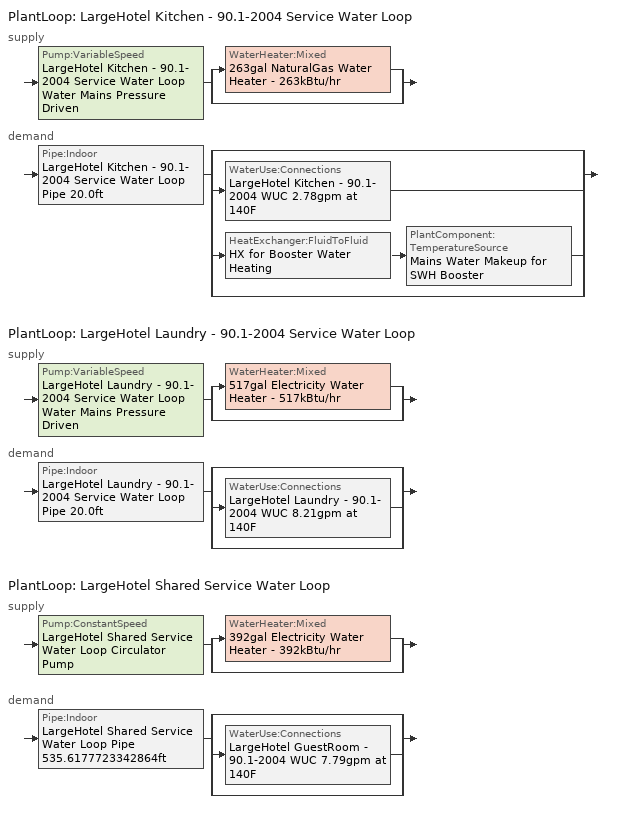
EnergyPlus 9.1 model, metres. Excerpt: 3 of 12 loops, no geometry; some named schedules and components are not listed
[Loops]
PlantLoop 'LargeHotel Kitchen - 90.1-2004 Service Water Loop'
 supply: Pump:VariableSpeed 'LargeHotel Kitchen - 90.1-2004 Service Water Loop Water Mains Pressure Driven' > split
  | WaterHeater:Mixed '263gal NaturalGas Water Heater - 263kBtu/hr'
  | bypass
 demand: Pipe:Indoor 'LargeHotel Kitchen - 90.1-2004 Service Water Loop Pipe 20.0ft' > split
  | bypass
  | WaterUse:Connections 'LargeHotel Kitchen - 90.1-2004 WUC 2.78gpm at 140F'
  | HeatExchanger:FluidToFluid 'HX for Booster Water Heating' > PlantComponent:TemperatureSource 'Mains Water Makeup for SWH Booster'
  | bypass
PlantLoop 'LargeHotel Laundry - 90.1-2004 Service Water Loop'
 supply: Pump:VariableSpeed 'LargeHotel Laundry - 90.1-2004 Service Water Loop Water Mains Pressure Driven' > split
  | WaterHeater:Mixed '517gal Electricity Water Heater - 517kBtu/hr'
  | bypass
 demand: Pipe:Indoor 'LargeHotel Laundry - 90.1-2004 Service Water Loop Pipe 20.0ft' > split
  | bypass
  | WaterUse:Connections 'LargeHotel Laundry - 90.1-2004 WUC 8.21gpm at 140F'
  | bypass
PlantLoop 'LargeHotel Shared Service Water Loop'
 supply: Pump:ConstantSpeed 'LargeHotel Shared Service Water Loop Circulator Pump' > split
  | WaterHeater:Mixed '392gal Electricity Water Heater - 392kBtu/hr'
  | bypass
 demand: Pipe:Indoor 'LargeHotel Shared Service Water Loop Pipe 535.6177723342864ft' > split
  | bypass
  | WaterUse:Connections 'LargeHotel GuestRoom - 90.1-2004 WUC 7.79gpm at 140F'
  | bypass
[Material] Roughness=Smooth; Thickness {m}=0.001143; Conductivity {W/m-K}=386; Density {kg/m3}=8906.27; Specific Heat {J/kg-K}=385.1856; Thermal Absorptance=0.9; Solar Absorptance=0.7; Visible Absorptance=0.7
Copper pipe 0.75in type L; Copper pipe 0.75in type L 1; Copper pipe 0.75in type L 2
[Construction]
Uninsulated copper pipe 0.75in type L: Copper pipe 0.75in type L
Uninsulated copper pipe 0.75in type L 1: Copper pipe 0.75in type L 1
Uninsulated copper pipe 0.75in type L 2: Copper pipe 0.75in type L 2
[SetpointManager:Scheduled] Control Variable=Temperature
Name | Schedule | Setpoint Node or NodeList
Service hot water setpoint manager | Service Water Loop Temp - 140F | LargeHotel Kitchen - 90.1-2004 Service Water Loop Supply Outlet Node
Service hot water setpoint manager 1 | Service Water Loop Temp - 140F 1 | LargeHotel Laundry - 90.1-2004 Service Water Loop Supply Outlet Node
Service hot water setpoint manager 2 | Service Water Loop Temp - 140F 2 | LargeHotel Shared Service Water Loop Supply Outlet Node
[PlantLoop] Fluid Type=Water; Maximum Loop Temperature {C}=60; Minimum Loop Temperature {C}=10; Maximum Loop Flow Rate {m3/s}=Autosize; Minimum Loop Flow Rate {m3/s}=0; Plant Loop Volume {m3}=Autocalculate; Load Distribution Scheme=Optimal; Plant Loop Demand Calculation Scheme=SingleSetpoint
Name | Plant Equipment Operation Scheme
LargeHotel Kitchen - 90.1-2004 Service Water Loop | LargeHotel Kitchen - 90.1-2004 Service Water Loop Operation Schemes
LargeHotel Laundry - 90.1-2004 Service Water Loop | LargeHotel Laundry - 90.1-2004 Service Water Loop Operation Schemes
LargeHotel Shared Service Water Loop | LargeHotel Shared Service Water Loop Operation Schemes
[Sizing:Plant] Loop Type=Heating; Design Loop Exit Temperature {C}=60; Loop Design Temperature Difference {deltaC}=5; Sizing Option=NonCoincident; Zone Timesteps in Averaging Window=1; Coincident Sizing Factor Mode=None
LargeHotel Kitchen - 90.1-2004 Service Water Loop; LargeHotel Laundry - 90.1-2004 Service Water Loop; LargeHotel Shared Service Water Loop
[Pump:ConstantSpeed]
LargeHotel Shared Service Water Loop Circulator Pump: Design Flow Rate {m3/s}=Autosize; Design Pump Head {Pa}=29890.7; Design Power Consumption {W}=Autosize; Motor Efficiency=0.3; Fraction of Motor Inefficiencies to Fluid Stream=0; Pump Control Type=Intermittent; Design Power Sizing Method=PowerPerFlowPerPressure; Design Electric Power per Unit Flow Rate {W/(m3/s)}=348701.1; Design Shaft Power per Unit Flow Rate per Unit Head=1.28205
[Pump:VariableSpeed] Design Maximum Flow Rate {m3/s}=Autosize; Design Pump Head {Pa}=0.001; Design Power Consumption {W}=Autosize; Motor Efficiency=1; Fraction of Motor Inefficiencies to Fluid Stream=0; Coefficient 1 of the Part Load Performance Curve=0; Coefficient 2 of the Part Load Performance Curve=1; Coefficient 3 of the Part Load Performance Curve=0; Coefficient 4 of the Part Load Performance Curve=0; Design Minimum Flow Rate {m3/s}=0; Pump Control Type=Continuous; Skin Loss Radiative Fraction=0.5; Design Power Sizing Method=PowerPerFlowPerPressure; Design Electric Power per Unit Flow Rate {W/(m3/s)}=348701.1; Design Shaft Power per Unit Flow Rate per Unit Head=1.28205; Design Minimum Flow Rate Fraction=0
LargeHotel Kitchen - 90.1-2004 Service Water Loop Water Mains Pressure Driven; LargeHotel Laundry - 90.1-2004 Service Water Loop Water Mains Pressure Driven
[PlantEquipmentOperationSchemes] Control Scheme Object Type 1=PlantEquipmentOperation:HeatingLoad; Control Scheme Schedule Name 1=Always On Discrete
Name | Control Scheme Name 1
LargeHotel Kitchen - 90.1-2004 Service Water Loop Operation Schemes | LargeHotel Kitchen - 90.1-2004 Service Water Loop Heating Operation Scheme
LargeHotel Laundry - 90.1-2004 Service Water Loop Operation Schemes | LargeHotel Laundry - 90.1-2004 Service Water Loop Heating Operation Scheme
LargeHotel Shared Service Water Loop Operation Schemes | LargeHotel Shared Service Water Loop Heating Operation Scheme
[PlantEquipmentList]
LargeHotel Kitchen - 90.1-2004 Service Water Loop Heating Equipment List: WaterHeater:Mixed, 263gal NaturalGas Water Heater - 263kBtu/hr
LargeHotel Laundry - 90.1-2004 Service Water Loop Heating Equipment List: WaterHeater:Mixed, 517gal Electricity Water Heater - 517kBtu/hr
LargeHotel Shared Service Water Loop Heating Equipment List: WaterHeater:Mixed, 392gal Electricity Water Heater - 392kBtu/hr
[PlantEquipmentOperation:HeatingLoad] Load Range Lower Limit 1 {W}=0; Load Range Upper Limit 1 {W}=1000000000
Name | Range Equipment List Name 1
LargeHotel Kitchen - 90.1-2004 Service Water Loop Heating Operation Scheme | LargeHotel Kitchen - 90.1-2004 Service Water Loop Heating Equipment List
LargeHotel Laundry - 90.1-2004 Service Water Loop Heating Operation Scheme | LargeHotel Laundry - 90.1-2004 Service Water Loop Heating Equipment List
LargeHotel Shared Service Water Loop Heating Operation Scheme | LargeHotel Shared Service Water Loop Heating Equipment List
[WaterHeater:Mixed] Deadband Temperature Difference {deltaC}=2; Maximum Temperature Limit {C}=60; Heater Control Type=Cycle; Heater Ignition Minimum Flow Rate {m3/s}=0; Heater Ignition Delay {s}=0; Off Cycle Parasitic Fuel Consumption Rate {W}=0; Off Cycle Parasitic Heat Fraction to Tank=0.8; On Cycle Parasitic Fuel Consumption Rate {W}=0; On Cycle Parasitic Heat Fraction to Tank=0; Ambient Temperature Indicator=Schedule; Off Cycle Loss Fraction to Zone=1; On Cycle Loss Fraction to Zone=1; Use Side Effectiveness=1; Source Side Effectiveness=1; Use Side Design Flow Rate {m3/s}=Autosize; Source Side Design Flow Rate {m3/s}=Autosize; Indirect Water Heating Recovery Time {hr}=1.5; Source Side Flow Control Mode=IndirectHeatPrimarySetpoint
Name | Tank Volume {m3} | Setpoint Temperature Schedule | Heater Maximum Capacity {W} | Heater Fuel Type | Heater Thermal Efficiency | Off Cycle Parasitic Fuel Type | On Cycle Parasitic Fuel Type | Ambient Temperature Schedule | Off Cycle Loss Coefficient to Ambient Temperature {W/K} | On Cycle Loss Coefficient to Ambient Temperature {W/K}
263gal NaturalGas Water Heater - 263kBtu/hr | 0.993983 | Service Water Loop Temp - 140F | 76955.4 | NaturalGas | 0.78 | NaturalGas | NaturalGas | Water Heater Ambient Temp Schedule - 71.6f | 6 | 6
517gal Electricity Water Heater - 517kBtu/hr | 1.95795 | Service Water Loop Temp - 140F 1 | 151587 | Electricity | 1 | Electricity | Electricity | Water Heater Ambient Temp Schedule - 71.6f 1 | 1.053 | 1.053
392gal Electricity Water Heater - 392kBtu/hr | 1.48549 | Service Water Loop Temp - 140F 2 | 115008 | Electricity | 1 | Electricity | Electricity | Water Heater Ambient Temp Schedule - 71.6f 2 | 1.053 | 1.053
[WaterUse:Connections]
Name | Water Use Equipment Name 1
LargeHotel Kitchen - 90.1-2004 WUC 2.78gpm at 140F | LargeHotel Kitchen - 90.1-2004 Service Water Use 2.78gpm at 140F
LargeHotel Laundry - 90.1-2004 WUC 8.21gpm at 140F | LargeHotel Laundry - 90.1-2004 Service Water Use 8.21gpm at 140F
LargeHotel GuestRoom - 90.1-2004 WUC 7.79gpm at 140F | LargeHotel GuestRoom - 90.1-2004 Service Water Use 7.79gpm at 140F
[WaterUse:Equipment] Sensible Fraction Schedule=Fraction Sensible - 0.2; Latent Fraction Schedule=Fraction Latent - 0.05
Name | Peak Flow Rate {m3/s} | Flow Rate Fraction Schedule | Target Temperature Schedule
LargeHotel Kitchen - 90.1-2004 Service Water Use 2.78gpm at 140F | 0.000175306 | HotelLarge BLDG_SWH_SCH | Mixed Water At Faucet Temp - 140F 1
LargeHotel Laundry - 90.1-2004 Service Water Use 8.21gpm at 140F | 0.000517976 | HotelLarge LaundryRoom_SWH_Sch_Post2004 | Mixed Water At Faucet Temp - 140F 2
LargeHotel GuestRoom - 90.1-2004 Service Water Use 7.79gpm at 140F | 0.000491232 | HotelLarge GuestRoom_SWH_Sch | Mixed Water At Faucet Temp - 140F
[Pipe:Indoor] Environment Type=Schedule; Pipe Inside Diameter {m}=0.019939
Name | Construction | Ambient Temperature Schedule | Ambient Air Velocity Schedule | Pipe Length {m}
LargeHotel Kitchen - 90.1-2004 Service Water Loop Pipe 20.0ft | Uninsulated copper pipe 0.75in type L | LargeHotel Kitchen - 90.1-2004 Service Water Loop Piping Air Temp - 70F | LargeHotel Kitchen - 90.1-2004 Service Water Loop Piping Air Velocity - 0.67mph | 6.096
LargeHotel Laundry - 90.1-2004 Service Water Loop Pipe 20.0ft | Uninsulated copper pipe 0.75in type L 1 | LargeHotel Laundry - 90.1-2004 Service Water Loop Piping Air Temp - 70F | LargeHotel Laundry - 90.1-2004 Service Water Loop Piping Air Velocity - 0.67mph | 6.096
LargeHotel Shared Service Water Loop Pipe 535.6177723342864ft | Uninsulated copper pipe 0.75in type L 2 | LargeHotel Shared Service Water Loop Piping Air Temp - 70F | LargeHotel Shared Service Water Loop Piping Air Velocity - 0.67mph | 163.256
[PlantComponent:TemperatureSource]
Mains Water Makeup for SWH Booster: Design Volume Flow Rate {m3/s}=Autosize; Temperature Specification Type=Scheduled; Source Temperature {C}=8; Source Temperature Schedule=Mains Water Temperature
[Schedule:Week:Daily]
Fraction Latent - 0.05 Week Rule - Jan1-Dec31: Fraction Latent - 0.05 Default, Fraction Latent - 0.05 Default, Fraction Latent - 0.05 Default, Fraction Latent - 0.05 Default, Fraction Latent - 0.05 Default, Fraction Latent - 0.05 Default, Fraction Latent - 0.05 Default, Fraction Latent - 0.05 Default, Fraction Latent - 0.05 Default, Fraction Latent - 0.05 Default, Fraction Latent - 0.05 Default, Fraction Latent - 0.05 Default
Fraction Sensible - 0.2 Week Rule - Jan1-Dec31: Fraction Sensible - 0.2 Default, Fraction Sensible - 0.2 Default, Fraction Sensible - 0.2 Default, Fraction Sensible - 0.2 Default, Fraction Sensible - 0.2 Default, Fraction Sensible - 0.2 Default, Fraction Sensible - 0.2 Default, Fraction Sensible - 0.2 Default, Fraction Sensible - 0.2 Default, Fraction Sensible - 0.2 Default, Fraction Sensible - 0.2 Default, Fraction Sensible - 0.2 Default
HotelLarge BLDG_SWH_SCH Week Rule - Jan1-Dec31: HotelLarge BLDG_SWH_SCH Default, HotelLarge BLDG_SWH_SCH SmrDsn|Wkdy Day, HotelLarge BLDG_SWH_SCH SmrDsn|Wkdy Day, HotelLarge BLDG_SWH_SCH SmrDsn|Wkdy Day, HotelLarge BLDG_SWH_SCH SmrDsn|Wkdy Day, HotelLarge BLDG_SWH_SCH SmrDsn|Wkdy Day, HotelLarge BLDG_SWH_SCH WntrDsn|Sat Day, HotelLarge BLDG_SWH_SCH Default, HotelLarge BLDG_SWH_SCH Summer Design Day, HotelLarge BLDG_SWH_SCH Winter Design Day, HotelLarge BLDG_SWH_SCH Default, HotelLarge BLDG_SWH_SCH Default
HotelLarge GuestRoom_SWH_Sch Week Rule - Jan1-Dec31: HotelLarge GuestRoom_SWH_Sch Default, HotelLarge GuestRoom_SWH_Sch Wkdy Day, HotelLarge GuestRoom_SWH_Sch Wkdy Day, HotelLarge GuestRoom_SWH_Sch Wkdy Day, HotelLarge GuestRoom_SWH_Sch Wkdy Day, HotelLarge GuestRoom_SWH_Sch Wkdy Day, HotelLarge GuestRoom_SWH_Sch Default, HotelLarge GuestRoom_SWH_Sch Default, HotelLarge GuestRoom_SWH_Sch Summer Design Day, HotelLarge GuestRoom_SWH_Sch Winter Design Day, HotelLarge GuestRoom_SWH_Sch Default, HotelLarge GuestRoom_SWH_Sch Default
HotelLarge LaundryRoom_SWH_Sch_Post2004 Week Rule - Jan1-Dec31: HotelLarge LaundryRoom_SWH_Sch_Post2004 Default, HotelLarge LaundryRoom_SWH_Sch_Post2004 Default, HotelLarge LaundryRoom_SWH_Sch_Post2004 Default, HotelLarge LaundryRoom_SWH_Sch_Post2004 Default, HotelLarge LaundryRoom_SWH_Sch_Post2004 Default, HotelLarge LaundryRoom_SWH_Sch_Post2004 Default, HotelLarge LaundryRoom_SWH_Sch_Post2004 Default, HotelLarge LaundryRoom_SWH_Sch_Post2004 Default, HotelLarge LaundryRoom_SWH_Sch_Post2004 Summer Design Day, HotelLarge LaundryRoom_SWH_Sch_Post2004 Winter Design Day, HotelLarge LaundryRoom_SWH_Sch_Post2004 Default, HotelLarge LaundryRoom_SWH_Sch_Post2004 Default
LargeHotel Kitchen - 90.1-2004 Service Water Loop Piping Air Temp - 70F Week Rule - Jan1-Dec31: LargeHotel Kitchen - 90.1-2004 Service Water Loop Piping Air Temp - 70F Default, LargeHotel Kitchen - 90.1-2004 Service Water Loop Piping Air Temp - 70F Default, LargeHotel Kitchen - 90.1-2004 Service Water Loop Piping Air Temp - 70F Default, LargeHotel Kitchen - 90.1-2004 Service Water Loop Piping Air Temp - 70F Default, LargeHotel Kitchen - 90.1-2004 Service Water Loop Piping Air Temp - 70F Default, LargeHotel Kitchen - 90.1-2004 Service Water Loop Piping Air Temp - 70F Default, LargeHotel Kitchen - 90.1-2004 Service Water Loop Piping Air Temp - 70F Default, LargeHotel Kitchen - 90.1-2004 Service Water Loop Piping Air Temp - 70F Default, LargeHotel Kitchen - 90.1-2004 Service Water Loop Piping Air Temp - 70F Default, LargeHotel Kitchen - 90.1-2004 Service Water Loop Piping Air Temp - 70F Default, LargeHotel Kitchen - 90.1-2004 Service Water Loop Piping Air Temp - 70F Default, LargeHotel Kitchen - 90.1-2004 Service Water Loop Piping Air Temp - 70F Default
LargeHotel Kitchen - 90.1-2004 Service Water Loop Piping Air Velocity - 0.67mph Week Rule - Jan1-Dec31: LargeHotel Kitchen - 90.1-2004 Service Water Loop Piping Air Velocity - 0.67mph Default, LargeHotel Kitchen - 90.1-2004 Service Water Loop Piping Air Velocity - 0.67mph Default, LargeHotel Kitchen - 90.1-2004 Service Water Loop Piping Air Velocity - 0.67mph Default, LargeHotel Kitchen - 90.1-2004 Service Water Loop Piping Air Velocity - 0.67mph Default, LargeHotel Kitchen - 90.1-2004 Service Water Loop Piping Air Velocity - 0.67mph Default, LargeHotel Kitchen - 90.1-2004 Service Water Loop Piping Air Velocity - 0.67mph Default, LargeHotel Kitchen - 90.1-2004 Service Water Loop Piping Air Velocity - 0.67mph Default, LargeHotel Kitchen - 90.1-2004 Service Water Loop Piping Air Velocity - 0.67mph Default, LargeHotel Kitchen - 90.1-2004 Service Water Loop Piping Air Velocity - 0.67mph Default, LargeHotel Kitchen - 90.1-2004 Service Water Loop Piping Air Velocity - 0.67mph Default, LargeHotel Kitchen - 90.1-2004 Service Water Loop Piping Air Velocity - 0.67mph Default, LargeHotel Kitchen - 90.1-2004 Service Water Loop Piping Air Velocity - 0.67mph Default
LargeHotel Laundry - 90.1-2004 Service Water Loop Piping Air Temp - 70F Week Rule - Jan1-Dec31: LargeHotel Laundry - 90.1-2004 Service Water Loop Piping Air Temp - 70F Default, LargeHotel Laundry - 90.1-2004 Service Water Loop Piping Air Temp - 70F Default, LargeHotel Laundry - 90.1-2004 Service Water Loop Piping Air Temp - 70F Default, LargeHotel Laundry - 90.1-2004 Service Water Loop Piping Air Temp - 70F Default, LargeHotel Laundry - 90.1-2004 Service Water Loop Piping Air Temp - 70F Default, LargeHotel Laundry - 90.1-2004 Service Water Loop Piping Air Temp - 70F Default, LargeHotel Laundry - 90.1-2004 Service Water Loop Piping Air Temp - 70F Default, LargeHotel Laundry - 90.1-2004 Service Water Loop Piping Air Temp - 70F Default, LargeHotel Laundry - 90.1-2004 Service Water Loop Piping Air Temp - 70F Default, LargeHotel Laundry - 90.1-2004 Service Water Loop Piping Air Temp - 70F Default, LargeHotel Laundry - 90.1-2004 Service Water Loop Piping Air Temp - 70F Default, LargeHotel Laundry - 90.1-2004 Service Water Loop Piping Air Temp - 70F Default
Mixed Water At Faucet Temp - 140F Week Rule - Jan1-Dec31: Mixed Water At Faucet Temp - 140F Default, Mixed Water At Faucet Temp - 140F Default, Mixed Water At Faucet Temp - 140F Default, Mixed Water At Faucet Temp - 140F Default, Mixed Water At Faucet Temp - 140F Default, Mixed Water At Faucet Temp - 140F Default, Mixed Water At Faucet Temp - 140F Default, Mixed Water At Faucet Temp - 140F Default, Mixed Water At Faucet Temp - 140F Default, Mixed Water At Faucet Temp - 140F Default, Mixed Water At Faucet Temp - 140F Default, Mixed Water At Faucet Temp - 140F Default
Mixed Water At Faucet Temp - 140F 1 Week Rule - Jan1-Dec31: Mixed Water At Faucet Temp - 140F Default 1, Mixed Water At Faucet Temp - 140F Default 1, Mixed Water At Faucet Temp - 140F Default 1, Mixed Water At Faucet Temp - 140F Default 1, Mixed Water At Faucet Temp - 140F Default 1, Mixed Water At Faucet Temp - 140F Default 1, Mixed Water At Faucet Temp - 140F Default 1, Mixed Water At Faucet Temp - 140F Default 1, Mixed Water At Faucet Temp - 140F Default 1, Mixed Water At Faucet Temp - 140F Default 1, Mixed Water At Faucet Temp - 140F Default 1, Mixed Water At Faucet Temp - 140F Default 1
Mixed Water At Faucet Temp - 140F 2 Week Rule - Jan1-Dec31: Mixed Water At Faucet Temp - 140F Default 2, Mixed Water At Faucet Temp - 140F Default 2, Mixed Water At Faucet Temp - 140F Default 2, Mixed Water At Faucet Temp - 140F Default 2, Mixed Water At Faucet Temp - 140F Default 2, Mixed Water At Faucet Temp - 140F Default 2, Mixed Water At Faucet Temp - 140F Default 2, Mixed Water At Faucet Temp - 140F Default 2, Mixed Water At Faucet Temp - 140F Default 2, Mixed Water At Faucet Temp - 140F Default 2, Mixed Water At Faucet Temp - 140F Default 2, Mixed Water At Faucet Temp - 140F Default 2
Service Water Loop Temp - 140F Week Rule - Jan1-Dec31: Service Water Loop Temp - 140F Default, Service Water Loop Temp - 140F Default, Service Water Loop Temp - 140F Default, Service Water Loop Temp - 140F Default, Service Water Loop Temp - 140F Default, Service Water Loop Temp - 140F Default, Service Water Loop Temp - 140F Default, Service Water Loop Temp - 140F Default, Service Water Loop Temp - 140F Default, Service Water Loop Temp - 140F Default, Service Water Loop Temp - 140F Default, Service Water Loop Temp - 140F Default
Service Water Loop Temp - 140F 1 Week Rule - Jan1-Dec31: Service Water Loop Temp - 140F Default 1, Service Water Loop Temp - 140F Default 1, Service Water Loop Temp - 140F Default 1, Service Water Loop Temp - 140F Default 1, Service Water Loop Temp - 140F Default 1, Service Water Loop Temp - 140F Default 1, Service Water Loop Temp - 140F Default 1, Service Water Loop Temp - 140F Default 1, Service Water Loop Temp - 140F Default 1, Service Water Loop Temp - 140F Default 1, Service Water Loop Temp - 140F Default 1, Service Water Loop Temp - 140F Default 1
Service Water Loop Temp - 140F 2 Week Rule - Jan1-Dec31: Service Water Loop Temp - 140F Default 2, Service Water Loop Temp - 140F Default 2, Service Water Loop Temp - 140F Default 2, Service Water Loop Temp - 140F Default 2, Service Water Loop Temp - 140F Default 2, Service Water Loop Temp - 140F Default 2, Service Water Loop Temp - 140F Default 2, Service Water Loop Temp - 140F Default 2, Service Water Loop Temp - 140F Default 2, Service Water Loop Temp - 140F Default 2, Service Water Loop Temp - 140F Default 2, Service Water Loop Temp - 140F Default 2
Water Heater Ambient Temp Schedule - 71.6f Week Rule - Jan1-Dec31: Water Heater Ambient Temp Schedule - 71.6f Default, Water Heater Ambient Temp Schedule - 71.6f Default, Water Heater Ambient Temp Schedule - 71.6f Default, Water Heater Ambient Temp Schedule - 71.6f Default, Water Heater Ambient Temp Schedule - 71.6f Default, Water Heater Ambient Temp Schedule - 71.6f Default, Water Heater Ambient Temp Schedule - 71.6f Default, Water Heater Ambient Temp Schedule - 71.6f Default, Water Heater Ambient Temp Schedule - 71.6f Default, Water Heater Ambient Temp Schedule - 71.6f Default, Water Heater Ambient Temp Schedule - 71.6f Default, Water Heater Ambient Temp Schedule - 71.6f Default
Water Heater Ambient Temp Schedule - 71.6f 1 Week Rule - Jan1-Dec31: Water Heater Ambient Temp Schedule - 71.6f Default 1, Water Heater Ambient Temp Schedule - 71.6f Default 1, Water Heater Ambient Temp Schedule - 71.6f Default 1, Water Heater Ambient Temp Schedule - 71.6f Default 1, Water Heater Ambient Temp Schedule - 71.6f Default 1, Water Heater Ambient Temp Schedule - 71.6f Default 1, Water Heater Ambient Temp Schedule - 71.6f Default 1, Water Heater Ambient Temp Schedule - 71.6f Default 1, Water Heater Ambient Temp Schedule - 71.6f Default 1, Water Heater Ambient Temp Schedule - 71.6f Default 1, Water Heater Ambient Temp Schedule - 71.6f Default 1, Water Heater Ambient Temp Schedule - 71.6f Default 1
Water Heater Ambient Temp Schedule - 71.6f 2 Week Rule - Jan1-Dec31: Water Heater Ambient Temp Schedule - 71.6f Default 2, Water Heater Ambient Temp Schedule - 71.6f Default 2, Water Heater Ambient Temp Schedule - 71.6f Default 2, Water Heater Ambient Temp Schedule - 71.6f Default 2, Water Heater Ambient Temp Schedule - 71.6f Default 2, Water Heater Ambient Temp Schedule - 71.6f Default 2, Water Heater Ambient Temp Schedule - 71.6f Default 2, Water Heater Ambient Temp Schedule - 71.6f Default 2, Water Heater Ambient Temp Schedule - 71.6f Default 2, Water Heater Ambient Temp Schedule - 71.6f Default 2, Water Heater Ambient Temp Schedule - 71.6f Default 2, Water Heater Ambient Temp Schedule - 71.6f Default 2
[Schedule:Year]
Fraction Latent - 0.05: Fraction Latent - 0.05 Week Rule - Jan1-Dec31, 1, 1, 12, 31
Fraction Sensible - 0.2: Fraction Sensible - 0.2 Week Rule - Jan1-Dec31, 1, 1, 12, 31
HotelLarge BLDG_SWH_SCH: HotelLarge BLDG_SWH_SCH Week Rule - Jan1-Dec31, 1, 1, 12, 31
HotelLarge GuestRoom_SWH_Sch: HotelLarge GuestRoom_SWH_Sch Week Rule - Jan1-Dec31, 1, 1, 12, 31
HotelLarge LaundryRoom_SWH_Sch_Post2004: HotelLarge LaundryRoom_SWH_Sch_Post2004 Week Rule - Jan1-Dec31, 1, 1, 12, 31
LargeHotel Kitchen - 90.1-2004 Service Water Loop Piping Air Temp - 70F: LargeHotel Kitchen - 90.1-2004 Service Water Loop Piping Air Temp - 70F Week Rule - Jan1-Dec31, 1, 1, 12, 31
LargeHotel Kitchen - 90.1-2004 Service Water Loop Piping Air Velocity - 0.67mph: LargeHotel Kitchen - 90.1-2004 Service Water Loop Piping Air Velocity - 0.67mph Week Rule - Jan1-Dec31, 1, 1, 12, 31
LargeHotel Laundry - 90.1-2004 Service Water Loop Piping Air Temp - 70F: LargeHotel Laundry - 90.1-2004 Service Water Loop Piping Air Temp - 70F Week Rule - Jan1-Dec31, 1, 1, 12, 31
LargeHotel Laundry - 90.1-2004 Service Water Loop Piping Air Velocity - 0.67mph: LargeHotel Laundry - 90.1-2004 Service Water Loop Piping Air Velocity - 0.67mph Week Rule - Jan1-Dec31, 1, 1, 12, 31
LargeHotel Shared Service Water Loop Piping Air Temp - 70F: LargeHotel Shared Service Water Loop Piping Air Temp - 70F Week Rule - Jan1-Dec31, 1, 1, 12, 31
LargeHotel Shared Service Water Loop Piping Air Velocity - 0.67mph: LargeHotel Shared Service Water Loop Piping Air Velocity - 0.67mph Week Rule - Jan1-Dec31, 1, 1, 12, 31
Mixed Water At Faucet Temp - 140F: Mixed Water At Faucet Temp - 140F Week Rule - Jan1-Dec31, 1, 1, 12, 31
Mixed Water At Faucet Temp - 140F 1: Mixed Water At Faucet Temp - 140F 1 Week Rule - Jan1-Dec31, 1, 1, 12, 31
Mixed Water At Faucet Temp - 140F 2: Mixed Water At Faucet Temp - 140F 2 Week Rule - Jan1-Dec31, 1, 1, 12, 31
Service Water Loop Temp - 140F: Service Water Loop Temp - 140F Week Rule - Jan1-Dec31, 1, 1, 12, 31
Service Water Loop Temp - 140F 1: Service Water Loop Temp - 140F 1 Week Rule - Jan1-Dec31, 1, 1, 12, 31
Service Water Loop Temp - 140F 2: Service Water Loop Temp - 140F 2 Week Rule - Jan1-Dec31, 1, 1, 12, 31
Water Heater Ambient Temp Schedule - 71.6f: Water Heater Ambient Temp Schedule - 71.6f Week Rule - Jan1-Dec31, 1, 1, 12, 31
Water Heater Ambient Temp Schedule - 71.6f 1: Water Heater Ambient Temp Schedule - 71.6f 1 Week Rule - Jan1-Dec31, 1, 1, 12, 31
Water Heater Ambient Temp Schedule - 71.6f 2: Water Heater Ambient Temp Schedule - 71.6f 2 Week Rule - Jan1-Dec31, 1, 1, 12, 31
[Schedule:Constant]
Name | Hourly Value
Always On Discrete | 1
Mains Water Temperature | 10
